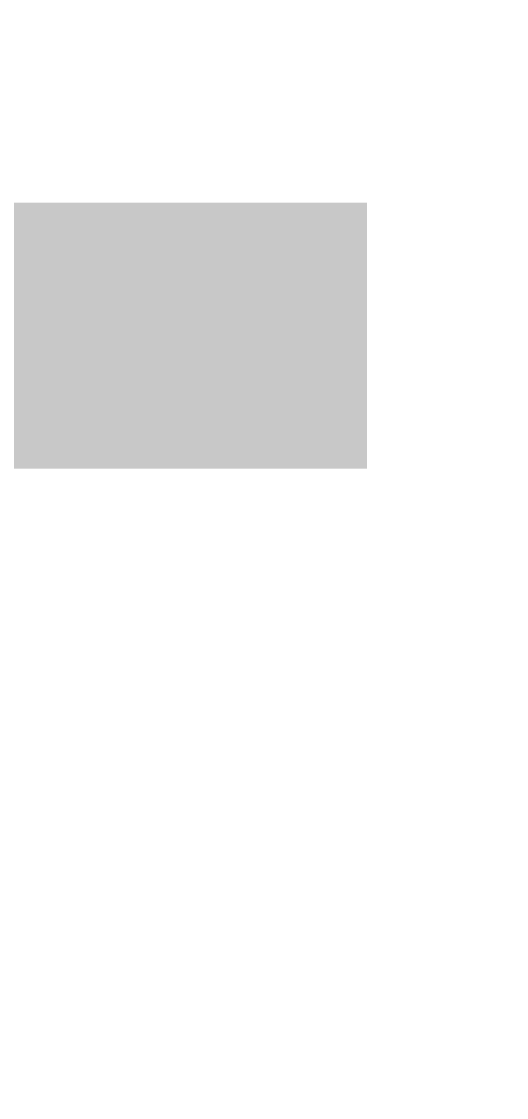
# Model space of a CAD drawing. Header units: millimetres. Extents: x -179928 to 528275, y -469666 to 511935.
# Drawn here: x 73882 to 74115, y 100807 to 101324 of the extents above; entities that cross this region are included whole.
import ezdxf

# ---------------------------------------------------------------- set-up
doc = ezdxf.new("R2010")
doc.units = ezdxf.units.MM
for name, color, linetype in [('ad-Furniture', 8, 'Continuous'), ('ad-Lvl-Plinth', 30, 'Continuous'), ('ad-Text main', 7, 'Continuous')]:
    doc.layers.add(name, color=color, linetype=linetype)
doc.layers.add('ad-Landscape', color=94, linetype='Continuous', lineweight=35)
doc.styles.add('Sections_The woods Site plan_Entrances$0$Standard', font='arial.ttf')
doc.styles.get("Standard").update_dxf_attribs({"font": 'arial.ttf'})

# ---------------------------------------------------------------- blocks, each defined once
blk = doc.blocks.new('A$C279134A6')
at = {"layer": 'ad-Landscape', "linetype": 'Continuous'}
blk.add_line((734.74, 473.8), (789.53, 447.04), dxfattribs=at)
for points in [[(743.77, 588.4), (746.35, 587.29), (749.42, 586.01)], [(744.72, 598.79), (745.3, 597.59), (745.94, 596.09), (746.66, 594.24), (747.47, 591.98), (748.39, 589.25), (749.42, 586.01)], [(776.63, 506.83), (775.8, 505.65), (775.15, 504.65), (774.66, 503.78), (774.3, 503.05), (774.06, 502.41), (773.92, 501.85), (773.85, 501.35), (773.84, 500.88), (773.87, 500.43), (773.94, 499.99), (774.08, 499.55), (774.29, 499.11), (774.58, 498.66), (774.97, 498.2), (775.47, 497.72), (776.08, 497.22), (776.83, 496.69), (777.76, 496.12), (778.93, 495.48), (780.37, 494.76), (782.15, 493.92), (784.3, 492.96), (786.89, 491.85), (789.95, 490.57)], [(776.63, 506.83), (777.16, 506.96), (777.69, 507.09), (778.2, 507.21), (778.71, 507.3), (779.21, 507.38), (779.7, 507.43), (780.17, 507.46), (780.64, 507.45), (781.09, 507.4), (781.53, 507.31), (781.96, 507.16), (782.4, 506.93), (782.84, 506.63), (783.28, 506.22), (783.74, 505.71), (784.22, 505.08), (784.72, 504.31), (785.25, 503.35), (785.83, 502.15), (786.48, 500.65), (787.2, 498.8), (788.01, 496.54), (788.92, 493.81), (789.95, 490.57)], [(733.97, 470.35), (732.12, 471.15), (730.55, 471.76), (729.22, 472.19), (728.1, 472.47)], [(733.97, 470.35), (734.31, 469.66), (734.64, 468.97), (734.94, 468.29), (735.22, 467.62), (735.47, 466.95), (735.68, 466.3), (735.85, 465.65), (735.97, 465.01), (736.04, 464.38), (736.04, 463.74), (735.95, 463.1), (735.77, 462.44), (735.47, 461.75), (735.04, 461.01), (734.47, 460.24), (733.73, 459.4), (732.82, 458.5), (731.66, 457.51), (730.21, 456.42), (728.38, 455.22), (726.14, 453.89)], [(793.62, 375.77), (792.79, 374.6), (792.14, 373.59), (791.65, 372.73), (791.29, 372), (791.05, 371.36), (790.91, 370.8), (790.84, 370.3), (790.83, 369.83), (790.86, 369.38), (790.93, 368.94), (791.07, 368.5), (791.28, 368.05), (791.57, 367.6), (791.96, 367.14), (792.45, 366.67), (793.07, 366.17), (793.82, 365.64), (794.75, 365.07), (795.92, 364.43), (797.36, 363.71), (799.14, 362.87), (801.29, 361.91), (803.87, 360.8), (806.94, 359.52)], [(793.62, 375.77), (794.15, 375.91), (794.67, 376.04), (795.19, 376.16), (795.7, 376.25), (796.2, 376.33), (796.69, 376.38), (797.16, 376.4), (797.62, 376.4), (798.07, 376.35), (798.51, 376.26), (798.95, 376.11), (799.39, 375.88), (799.82, 375.57), (800.27, 375.17), (800.73, 374.66), (801.21, 374.03), (801.71, 373.26), (802.24, 372.3), (802.82, 371.1), (803.47, 369.6), (804.19, 367.75), (805, 365.49), (805.91, 362.76), (806.94, 359.52)], [(715.1, 349.05), (713.25, 349.86), (711.68, 350.46)], [(715.1, 349.05), (715.44, 348.36), (715.77, 347.67), (716.08, 346.99), (716.36, 346.32), (716.6, 345.66), (716.81, 345), (716.98, 344.35), (717.1, 343.71), (717.17, 343.08), (717.17, 342.45), (717.08, 341.8), (716.9, 341.14), (716.6, 340.45), (716.17, 339.72), (715.6, 338.94), (714.87, 338.1), (713.95, 337.2), (712.79, 336.21), (711.34, 335.13), (709.52, 333.92)], [(749.98, 309.18), (749.15, 308), (748.5, 307), (748.01, 306.14), (747.65, 305.4), (747.41, 304.76), (747.27, 304.2), (747.2, 303.7), (747.19, 303.24), (747.22, 302.78), (747.3, 302.34), (747.43, 301.9), (747.64, 301.46), (747.93, 301.01), (748.32, 300.55), (748.82, 300.07), (749.43, 299.57), (750.18, 299.05), (751.12, 298.47), (752.28, 297.83), (753.72, 297.11), (755.5, 296.27), (757.65, 295.31), (760.24, 294.2), (763.3, 292.92)], [(749.98, 309.18), (750.51, 309.32), (751.04, 309.44), (751.55, 309.56), (752.06, 309.66), (752.56, 309.73), (753.05, 309.78), (753.52, 309.81), (753.99, 309.8), (754.44, 309.75), (754.88, 309.66), (755.31, 309.51), (755.75, 309.28), (756.19, 308.98), (756.63, 308.57), (757.09, 308.06), (757.57, 307.43), (758.07, 306.66), (758.6, 305.7), (759.18, 304.5), (759.83, 303), (760.55, 301.15), (761.36, 298.89), (762.27, 296.17), (763.3, 292.92)], [(726.79, 236.58), (725.62, 237.4), (724.61, 238.05), (723.75, 238.55), (723.01, 238.9), (722.37, 239.14), (721.82, 239.29), (721.31, 239.36), (720.85, 239.37), (720.4, 239.34), (719.95, 239.26), (719.51, 239.12), (719.07, 238.92), (718.62, 238.62), (718.16, 238.24), (717.68, 237.74), (717.18, 237.13), (716.66, 236.37), (716.09, 235.44), (715.45, 234.28), (714.72, 232.83), (713.89, 231.06), (712.92, 228.9), (711.81, 226.32), (710.53, 223.26)], [(726.79, 236.58), (726.93, 236.05), (727.06, 235.52), (727.17, 235), (727.27, 234.49), (727.34, 234), (727.4, 233.51), (727.42, 233.03), (727.41, 232.57), (727.37, 232.12), (727.27, 231.68), (727.12, 231.24), (726.9, 230.81), (726.59, 230.37), (726.19, 229.92), (725.67, 229.46), (725.04, 228.99), (724.27, 228.49), (723.31, 227.96), (722.11, 227.37), (720.61, 226.73), (718.76, 226.01), (716.5, 225.2), (713.78, 224.29), (710.53, 223.26)], [(696.76, 175.79), (695.59, 176.62), (694.58, 177.27), (693.72, 177.76), (692.98, 178.12), (692.34, 178.36), (691.79, 178.5), (691.28, 178.57), (690.82, 178.58), (690.37, 178.55), (689.92, 178.48), (689.48, 178.34)], [(696.76, 175.79), (696.9, 175.26), (697.03, 174.73), (697.14, 174.22), (697.24, 173.71), (697.31, 173.21), (697.37, 172.72), (697.39, 172.25), (697.38, 171.78), (697.34, 171.33), (697.24, 170.89), (697.09, 170.46), (696.87, 170.02), (696.56, 169.58), (696.16, 169.14), (695.64, 168.68), (695.01, 168.2), (694.24, 167.7), (693.28, 167.17), (692.08, 166.59), (690.58, 165.94), (688.73, 165.22), (686.47, 164.41)]]:
    blk.add_lwpolyline(points, dxfattribs=at)
for centre, radius, start, end in [((708.25, 634.8), 67.87, 261.75756, 313.68018), ((653.72, 417.08), 155.43, 30.80412, 96.68563), ((935.31, 1480.23), 1020.98, 250.94432, 261.65172), ((1065.05, 665.67), 464.83, 211.6227, 231.10353), ((747.47, 706.98), 295.58, 254.65268, 277.94044), ((807.6, 460.44), 89.05, 216.61054, 255.04548), ((714.42, 101.35), 139.86, 77.08107, 137.74147), ((780.33, 388.72), 154.97, 257.08107, 258.0944), ((713.06, 161.46), 50.42, 68.55305, 140.17001), ((639.24, 74.45), 124.35, 53.68534, 121.3784)]:
    blk.add_arc(centre, radius, start, end, dxfattribs=at)
blk = doc.blocks.new('zw$DAD3')
at = {"true_color": 0x7f5f3f, "transparency": 33554610}
h = blk.add_hatch(dxfattribs=at)
h.set_pattern_fill('DOTS', color=37, scale=20, angle=360)
h.set_pattern_definition([(360, (-800139.518, 271344.397), (15.875, 31.75), [0, -31.75])])
h.paths.add_polyline_path([(450, -2530), (2915, -2530), (2915, -450), (450, -450)])
at = {"layer": 'ad-Landscape', "xscale": -0.5272785422807036, "yscale": 0.5272785422807036, "zscale": 0.5272785422807036, "rotation": 180}
blk.add_blockref('A$C279134A6', (1999.14, -1138.35), dxfattribs=at)
at = {"layer": 'ad-Text main', "insert": (1759.1, -1302.07), "char_height": 100, "width": 1547.8425, "attachment_point": 5, "bg_fill": 2}
blk.add_mtext("13'-9'' x 12'-10''", dxfattribs=at)
blk = doc.blocks.new('1625_East Villa')
at = {"layer": 'ad-Furniture'}
blk.add_blockref('zw$DAD3', (3610, 8185), dxfattribs=at)
blk = doc.blocks.new("All Plot's Villa Plans")
at = {"ltscale": 5, "rotation": 352.4703876422526}
blk.add_blockref('1625_East Villa', (67049.87, 95065.94), dxfattribs=at)
blk = doc.blocks.new('zw$63CD')
at = {"layer": 'ad-Lvl-Plinth', "insert": (81809.65, 2028.84), "char_height": 1269.9849, "width": 5416.267, "attachment_point": 5, "style": 'Sections_The woods Site plan_Entrances$0$Standard', "bg_fill": 19, "box_fill_scale": 1.5, "bg_fill_color": 257, "bg_fill_transparency": 0}
blk.add_mtext('\\pxt4;498.96', dxfattribs=at)

msp = doc.modelspace()

# ---------------------------------------------------------------- block references
at = {"ltscale": 5}
msp.add_blockref("All Plot's Villa Plans", (0, 0), dxfattribs=at)

# ---------------------------------------------------------------- next in the draw order: block references
at = {"layer": 'ad-Lvl-Plinth', "ltscale": 5}
msp.add_blockref('zw$63CD', (-5982.94, 99418.55), dxfattribs=at)

doc.saveas('drawing.dxf')
